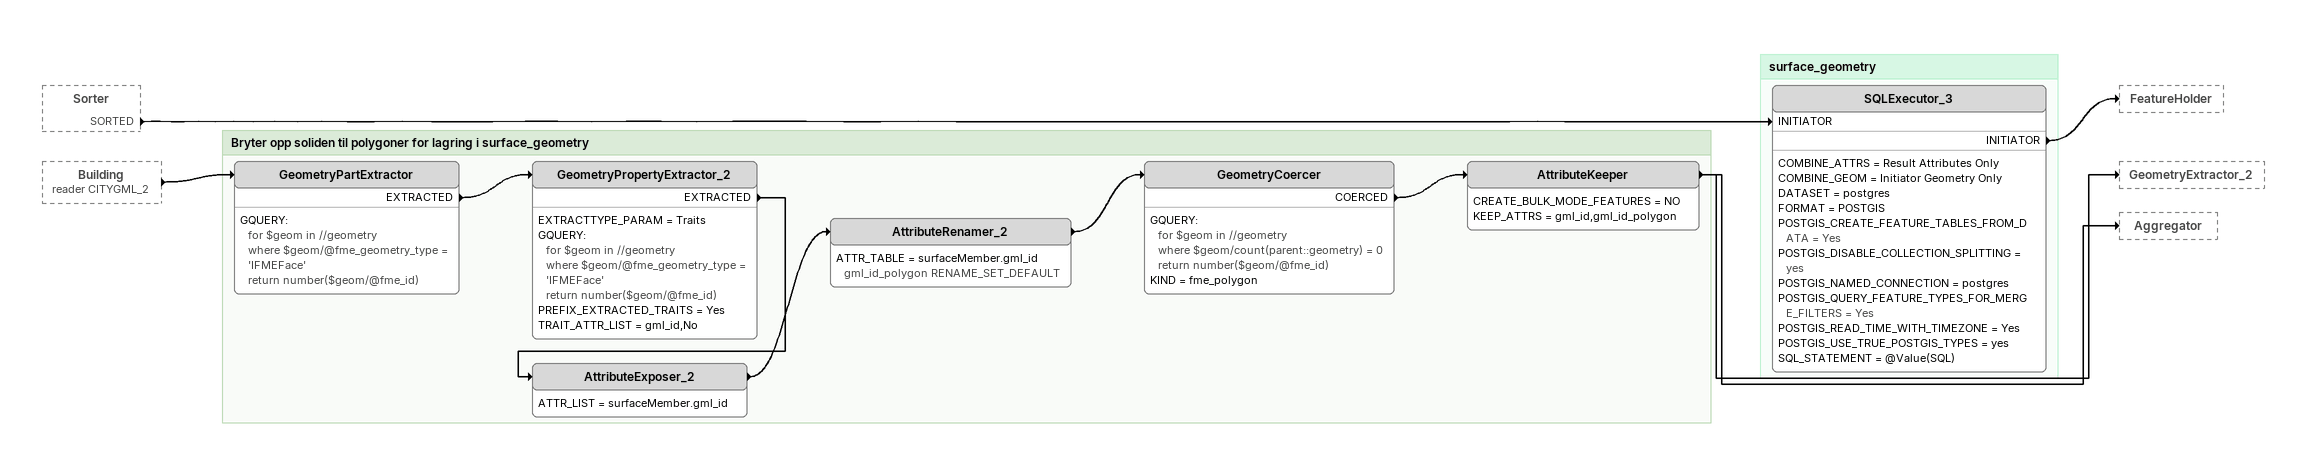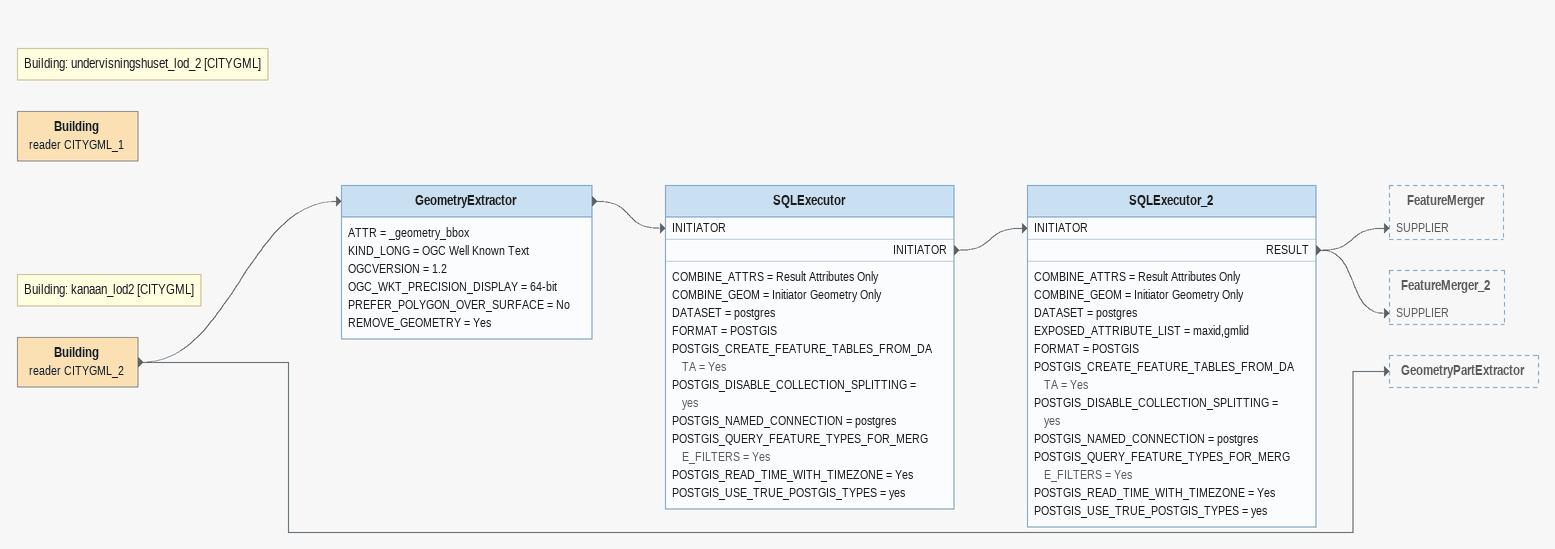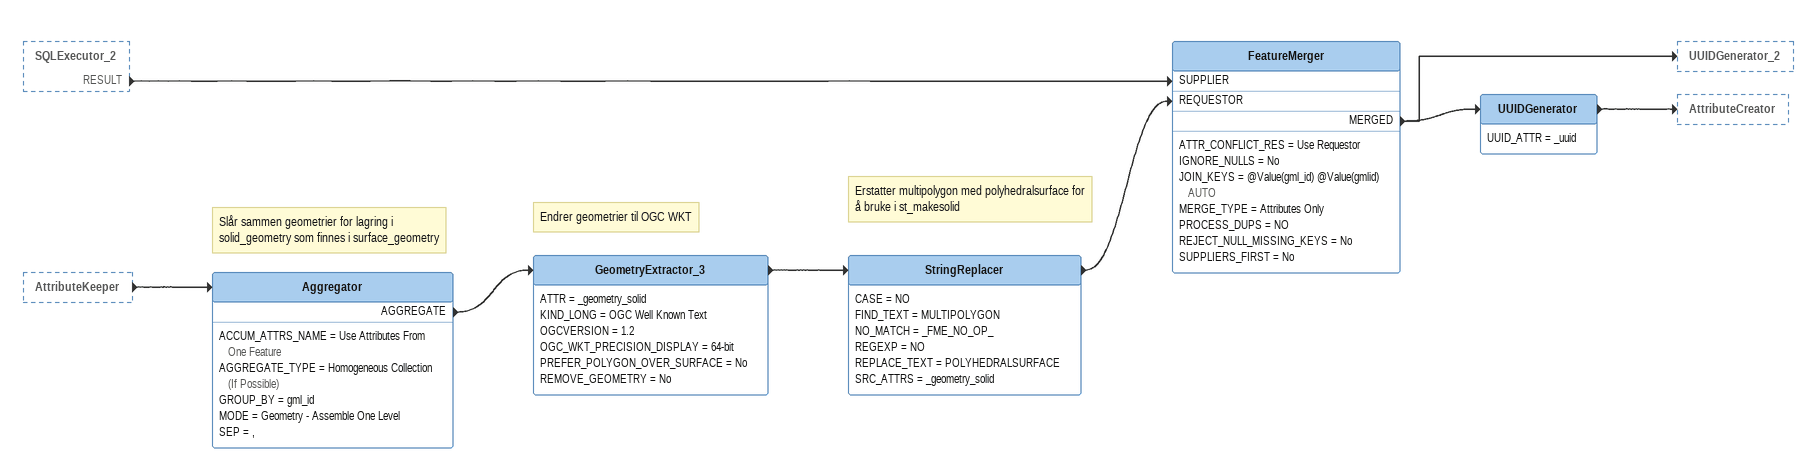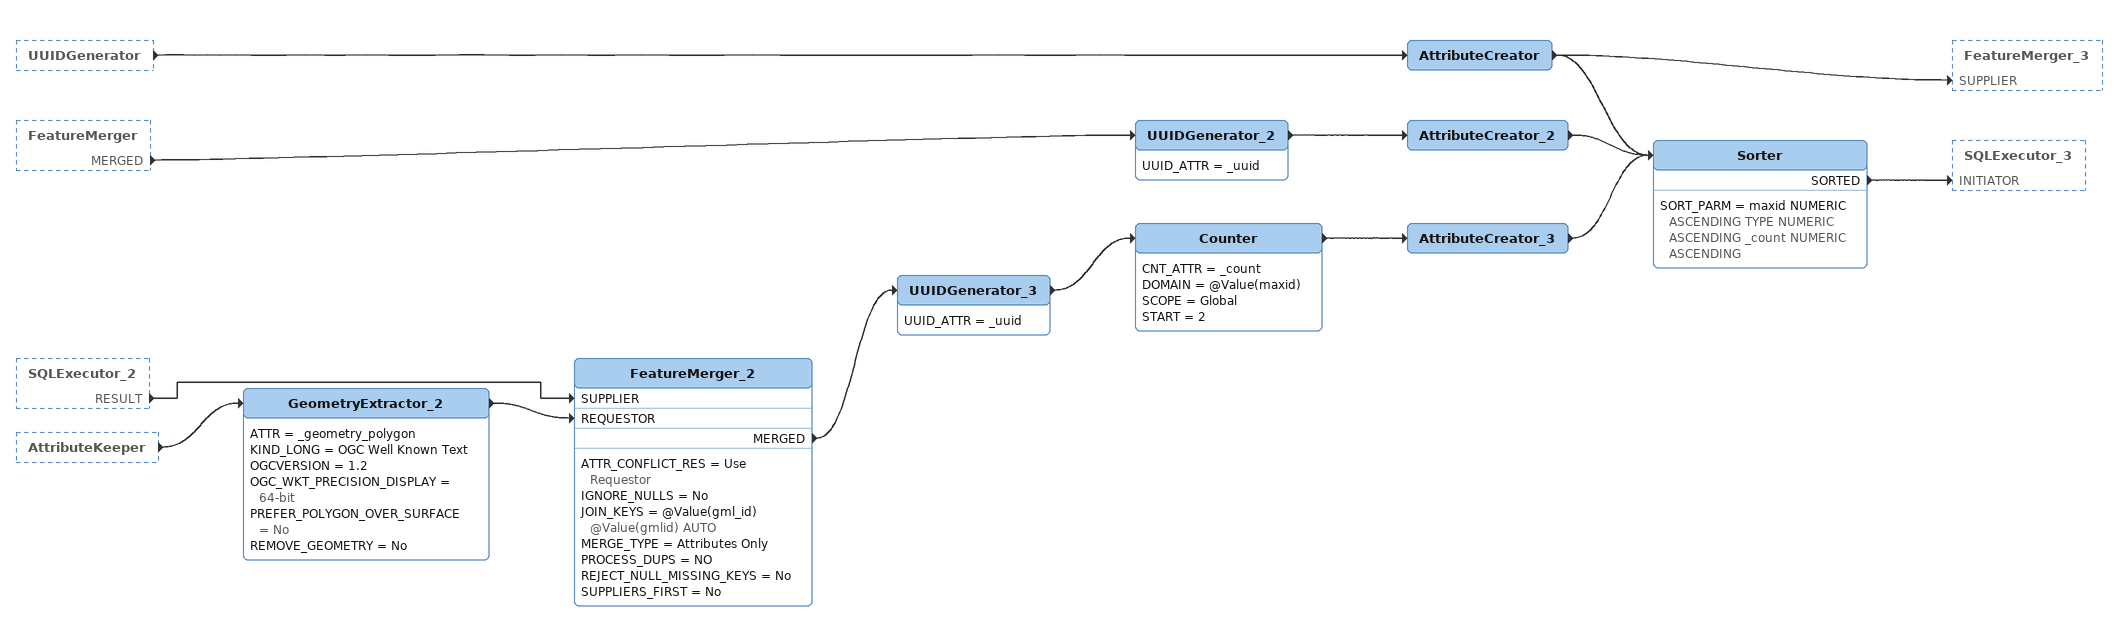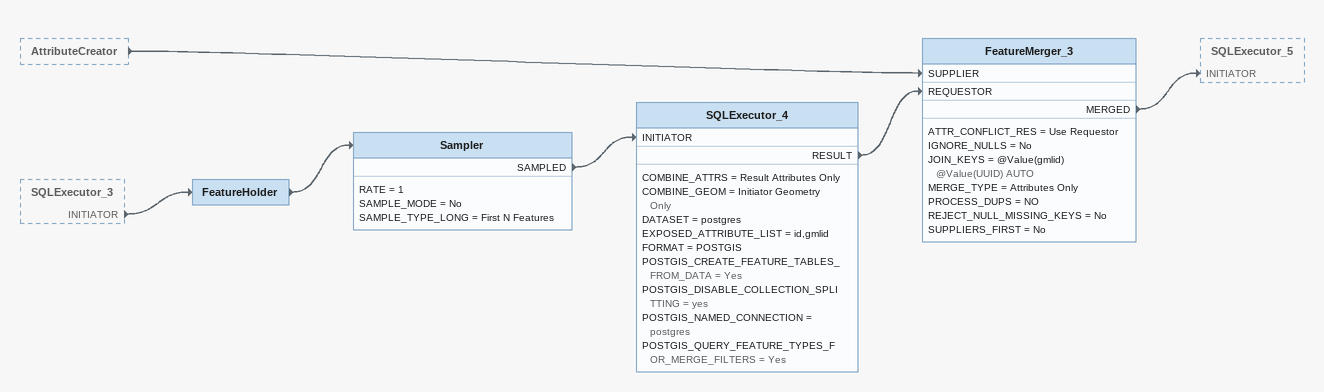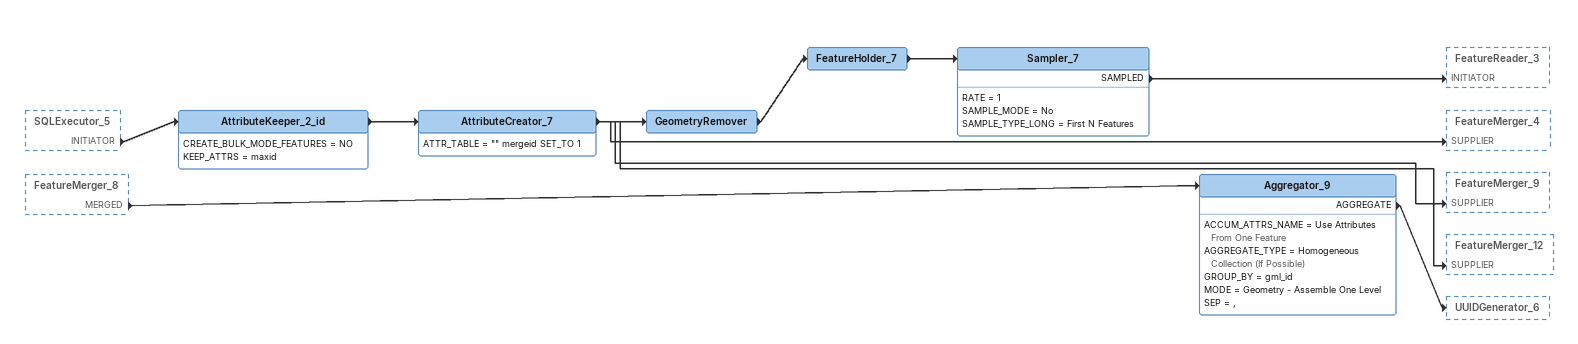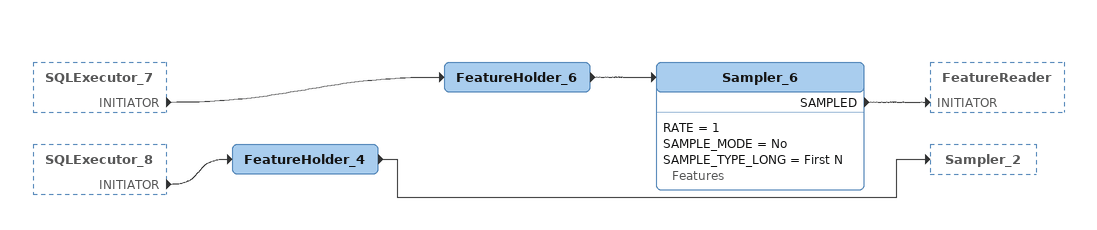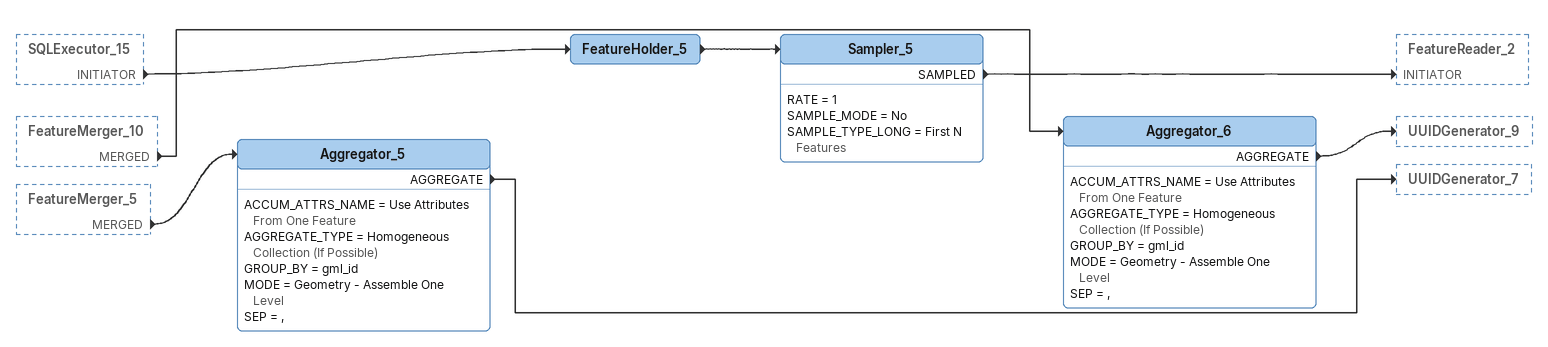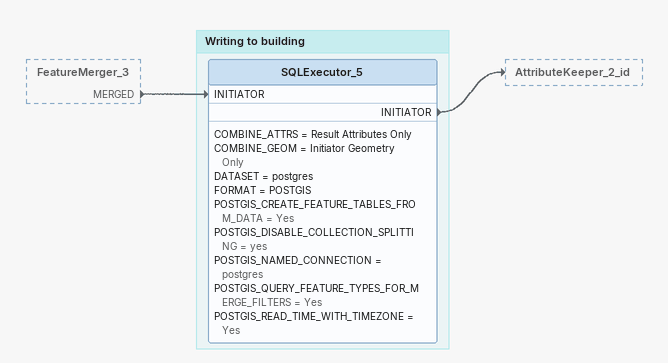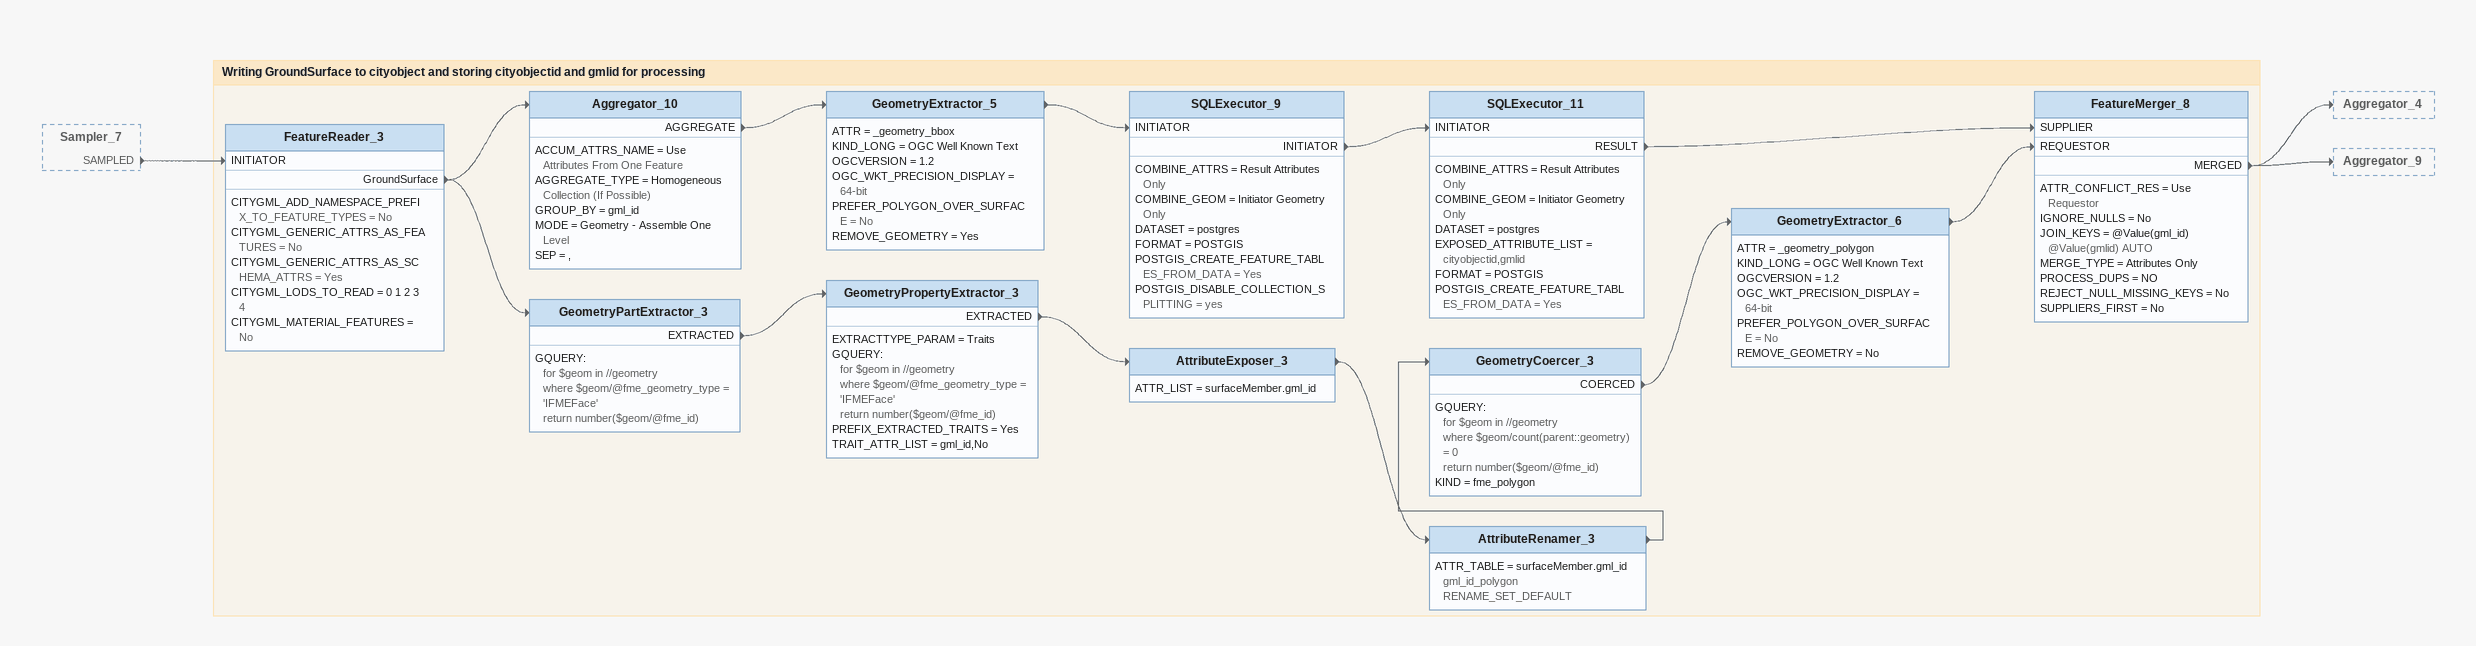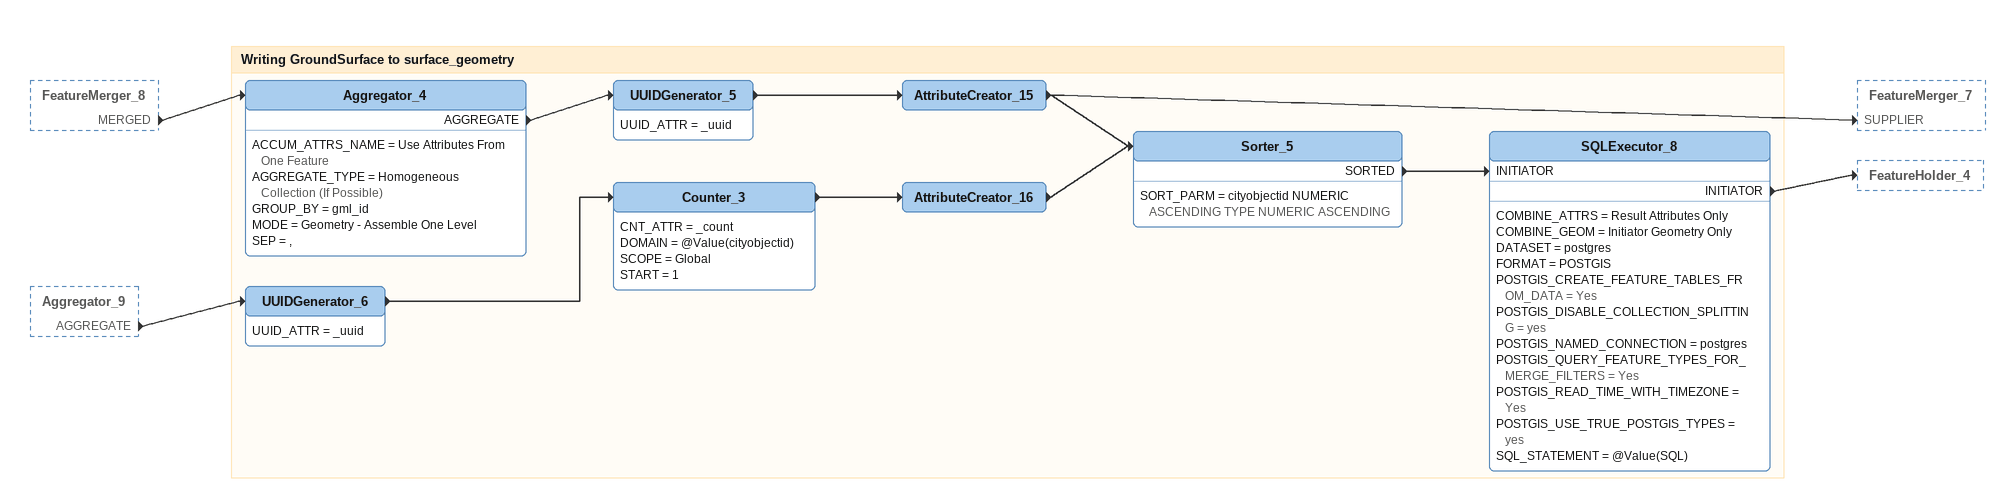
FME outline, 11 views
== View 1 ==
Sorter [outside]
    SORTED -> SQLExecutor_3 [INITIATOR]
Building (reader CITYGML_2) [outside]
    -> GeometryPartExtractor

Bookmark: Bryter opp soliden til polygoner for lagring i surface_geometry
GeometryPartExtractor
    GQUERY:
      for $geom in //geometry
      where $geom/@fme_geometry_type = 'IFMEFace'
      return number($geom/@fme_id)
    EXTRACTED -> GeometryPropertyExtractor_2
GeometryPropertyExtractor_2
    EXTRACTTYPE_PARAM = Traits
    GQUERY:
      for $geom in //geometry
      where $geom/@fme_geometry_type = 'IFMEFace'
      return number($geom/@fme_id)
    PREFIX_EXTRACTED_TRAITS = Yes
    TRAIT_ATTR_LIST = gml_id,No
    EXTRACTED -> AttributeExposer_2
AttributeExposer_2
    ATTR_LIST = surfaceMember.gml_id
    -> AttributeRenamer_2
AttributeRenamer_2
    ATTR_TABLE = surfaceMember.gml_id gml_id_polygon RENAME_SET_DEFAULT
    -> GeometryCoercer
GeometryCoercer
    GQUERY:
      for $geom in //geometry
      where $geom/count(parent::geometry) = 0
      return number($geom/@fme_id)
    KIND = fme_polygon
    COERCED -> AttributeKeeper
AttributeKeeper
    CREATE_BULK_MODE_FEATURES = NO
    KEEP_ATTRS = gml_id,gml_id_polygon
    -> GeometryExtractor_2
    -> Aggregator

Bookmark: surface_geometry
SQLExecutor_3
    COMBINE_ATTRS = Result Attributes Only
    COMBINE_GEOM = Initiator Geometry Only
    DATASET = postgres
    FORMAT = POSTGIS
    POSTGIS_CREATE_FEATURE_TABLES_FROM_DATA = Yes
    POSTGIS_DISABLE_COLLECTION_SPLITTING = yes
    POSTGIS_NAMED_CONNECTION = postgres
    POSTGIS_QUERY_FEATURE_TYPES_FOR_MERGE_FILTERS = Yes
    POSTGIS_READ_TIME_WITH_TIMEZONE = Yes
    POSTGIS_USE_TRUE_POSTGIS_TYPES = yes
    SQL_STATEMENT = @Value(SQL)
    INITIATOR -> FeatureHolder

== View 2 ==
Note: Building: undervisningshuset_lod_2 [CITYGML]
Building (reader CITYGML_1)
Note: Building: kanaan_lod2 [CITYGML]
Building (reader CITYGML_2)
    -> GeometryPartExtractor
    -> GeometryExtractor
GeometryExtractor
    ATTR = _geometry_bbox
    KIND_LONG = OGC Well Known Text
    OGCVERSION = 1.2
    OGC_WKT_PRECISION_DISPLAY = 64-bit
    PREFER_POLYGON_OVER_SURFACE = No
    REMOVE_GEOMETRY = Yes
    -> SQLExecutor [INITIATOR]
SQLExecutor
    COMBINE_ATTRS = Result Attributes Only
    COMBINE_GEOM = Initiator Geometry Only
    DATASET = postgres
    FORMAT = POSTGIS
    POSTGIS_CREATE_FEATURE_TABLES_FROM_DATA = Yes
    POSTGIS_DISABLE_COLLECTION_SPLITTING = yes
    POSTGIS_NAMED_CONNECTION = postgres
    POSTGIS_QUERY_FEATURE_TYPES_FOR_MERGE_FILTERS = Yes
    POSTGIS_READ_TIME_WITH_TIMEZONE = Yes
    POSTGIS_USE_TRUE_POSTGIS_TYPES = yes
    INITIATOR -> SQLExecutor_2 [INITIATOR]
SQLExecutor_2
    COMBINE_ATTRS = Result Attributes Only
    COMBINE_GEOM = Initiator Geometry Only
    DATASET = postgres
    EXPOSED_ATTRIBUTE_LIST = maxid,gmlid
    FORMAT = POSTGIS
    POSTGIS_CREATE_FEATURE_TABLES_FROM_DATA = Yes
    POSTGIS_DISABLE_COLLECTION_SPLITTING = yes
    POSTGIS_NAMED_CONNECTION = postgres
    POSTGIS_QUERY_FEATURE_TYPES_FOR_MERGE_FILTERS = Yes
    POSTGIS_READ_TIME_WITH_TIMEZONE = Yes
    POSTGIS_USE_TRUE_POSTGIS_TYPES = yes
    RESULT -> FeatureMerger [SUPPLIER]
    RESULT -> FeatureMerger_2 [SUPPLIER]

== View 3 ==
SQLExecutor_2 [outside]
    RESULT -> FeatureMerger [SUPPLIER]
AttributeKeeper [outside]
    -> Aggregator
Note: Slår sammen geometrier for lagring i solid_geometry som finnes i surface_geometry
Aggregator
    ACCUM_ATTRS_NAME = Use Attributes From One Feature
    AGGREGATE_TYPE = Homogeneous Collection (If Possible)
    GROUP_BY = gml_id
    MODE = Geometry - Assemble One Level
    SEP = ,
    AGGREGATE -> GeometryExtractor_3
Note: Endrer geometrier til OGC WKT
GeometryExtractor_3
    ATTR = _geometry_solid
    KIND_LONG = OGC Well Known Text
    OGCVERSION = 1.2
    OGC_WKT_PRECISION_DISPLAY = 64-bit
    PREFER_POLYGON_OVER_SURFACE = No
    REMOVE_GEOMETRY = No
    -> StringReplacer
Note: Erstatter multipolygon med polyhedralsurface for å bruke i st_makesolid
StringReplacer
    CASE = NO
    FIND_TEXT = MULTIPOLYGON
    NO_MATCH = _FME_NO_OP_
    REGEXP = NO
    REPLACE_TEXT = POLYHEDRALSURFACE
    SRC_ATTRS = _geometry_solid
    -> FeatureMerger [REQUESTOR]
FeatureMerger
    ATTR_CONFLICT_RES = Use Requestor
    IGNORE_NULLS = No
    JOIN_KEYS = @Value(gml_id) @Value(gmlid) AUTO
    MERGE_TYPE = Attributes Only
    PROCESS_DUPS = NO
    REJECT_NULL_MISSING_KEYS = No
    SUPPLIERS_FIRST = No
    MERGED -> UUIDGenerator
    MERGED -> UUIDGenerator_2
UUIDGenerator
    UUID_ATTR = _uuid
    -> AttributeCreator

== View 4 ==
UUIDGenerator [outside]
    -> AttributeCreator
FeatureMerger [outside]
    MERGED -> UUIDGenerator_2
SQLExecutor_2 [outside]
    RESULT -> FeatureMerger_2 [SUPPLIER]
AttributeKeeper [outside]
    -> GeometryExtractor_2
AttributeCreator
    -> Sorter
    -> FeatureMerger_3 [SUPPLIER]
UUIDGenerator_2
    UUID_ATTR = _uuid
    -> AttributeCreator_2
AttributeCreator_2
    -> Sorter
GeometryExtractor_2
    ATTR = _geometry_polygon
    KIND_LONG = OGC Well Known Text
    OGCVERSION = 1.2
    OGC_WKT_PRECISION_DISPLAY = 64-bit
    PREFER_POLYGON_OVER_SURFACE = No
    REMOVE_GEOMETRY = No
    -> FeatureMerger_2 [REQUESTOR]
FeatureMerger_2
    ATTR_CONFLICT_RES = Use Requestor
    IGNORE_NULLS = No
    JOIN_KEYS = @Value(gml_id) @Value(gmlid) AUTO
    MERGE_TYPE = Attributes Only
    PROCESS_DUPS = NO
    REJECT_NULL_MISSING_KEYS = No
    SUPPLIERS_FIRST = No
    MERGED -> UUIDGenerator_3
UUIDGenerator_3
    UUID_ATTR = _uuid
    -> Counter
Counter
    CNT_ATTR = _count
    DOMAIN = @Value(maxid)
    SCOPE = Global
    START = 2
    -> AttributeCreator_3
AttributeCreator_3
    -> Sorter
Sorter
    SORT_PARM = maxid NUMERIC ASCENDING TYPE NUMERIC ASCENDING _count NUMERIC ASCENDING
    SORTED -> SQLExecutor_3 [INITIATOR]

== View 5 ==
AttributeCreator [outside]
    -> FeatureMerger_3 [SUPPLIER]
SQLExecutor_3 [outside]
    INITIATOR -> FeatureHolder
FeatureHolder
    -> Sampler
Sampler
    RATE = 1
    SAMPLE_MODE = No
    SAMPLE_TYPE_LONG = First N Features
    SAMPLED -> SQLExecutor_4 [INITIATOR]
SQLExecutor_4
    COMBINE_ATTRS = Result Attributes Only
    COMBINE_GEOM = Initiator Geometry Only
    DATASET = postgres
    EXPOSED_ATTRIBUTE_LIST = id,gmlid
    FORMAT = POSTGIS
    POSTGIS_CREATE_FEATURE_TABLES_FROM_DATA = Yes
    POSTGIS_DISABLE_COLLECTION_SPLITTING = yes
    POSTGIS_NAMED_CONNECTION = postgres
    POSTGIS_QUERY_FEATURE_TYPES_FOR_MERGE_FILTERS = Yes
    RESULT -> FeatureMerger_3 [REQUESTOR]
FeatureMerger_3
    ATTR_CONFLICT_RES = Use Requestor
    IGNORE_NULLS = No
    JOIN_KEYS = @Value(gmlid) @Value(UUID) AUTO
    MERGE_TYPE = Attributes Only
    PROCESS_DUPS = NO
    REJECT_NULL_MISSING_KEYS = No
    SUPPLIERS_FIRST = No
    MERGED -> SQLExecutor_5 [INITIATOR]

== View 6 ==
SQLExecutor_5 [outside]
    INITIATOR -> AttributeKeeper_2_id
FeatureMerger_8 [outside]
    MERGED -> Aggregator_9
AttributeKeeper_2_id
    CREATE_BULK_MODE_FEATURES = NO
    KEEP_ATTRS = maxid
    -> AttributeCreator_7
AttributeCreator_7
    ATTR_TABLE = "" mergeid SET_TO 1
    -> GeometryRemover
    -> FeatureMerger_4 [SUPPLIER]
    -> FeatureMerger_9 [SUPPLIER]
    -> FeatureMerger_12 [SUPPLIER]
GeometryRemover
    -> FeatureHolder_7
FeatureHolder_7
    -> Sampler_7
Sampler_7
    RATE = 1
    SAMPLE_MODE = No
    SAMPLE_TYPE_LONG = First N Features
    SAMPLED -> FeatureReader_3 [INITIATOR]
Aggregator_9
    ACCUM_ATTRS_NAME = Use Attributes From One Feature
    AGGREGATE_TYPE = Homogeneous Collection (If Possible)
    GROUP_BY = gml_id
    MODE = Geometry - Assemble One Level
    SEP = ,
    AGGREGATE -> UUIDGenerator_6

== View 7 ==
SQLExecutor_7 [outside]
    INITIATOR -> FeatureHolder_6
SQLExecutor_8 [outside]
    INITIATOR -> FeatureHolder_4
FeatureHolder_4
    -> Sampler_2
FeatureHolder_6
    -> Sampler_6
Sampler_6
    RATE = 1
    SAMPLE_MODE = No
    SAMPLE_TYPE_LONG = First N Features
    SAMPLED -> FeatureReader [INITIATOR]

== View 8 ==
SQLExecutor_15 [outside]
    INITIATOR -> FeatureHolder_5
FeatureMerger_10 [outside]
    MERGED -> Aggregator_6
FeatureMerger_5 [outside]
    MERGED -> Aggregator_5
Aggregator_5
    ACCUM_ATTRS_NAME = Use Attributes From One Feature
    AGGREGATE_TYPE = Homogeneous Collection (If Possible)
    GROUP_BY = gml_id
    MODE = Geometry - Assemble One Level
    SEP = ,
    AGGREGATE -> UUIDGenerator_7
FeatureHolder_5
    -> Sampler_5
Sampler_5
    RATE = 1
    SAMPLE_MODE = No
    SAMPLE_TYPE_LONG = First N Features
    SAMPLED -> FeatureReader_2 [INITIATOR]
Aggregator_6
    ACCUM_ATTRS_NAME = Use Attributes From One Feature
    AGGREGATE_TYPE = Homogeneous Collection (If Possible)
    GROUP_BY = gml_id
    MODE = Geometry - Assemble One Level
    SEP = ,
    AGGREGATE -> UUIDGenerator_9

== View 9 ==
FeatureMerger_3 [outside]
    MERGED -> SQLExecutor_5 [INITIATOR]

Bookmark: Writing to building
SQLExecutor_5
    COMBINE_ATTRS = Result Attributes Only
    COMBINE_GEOM = Initiator Geometry Only
    DATASET = postgres
    FORMAT = POSTGIS
    POSTGIS_CREATE_FEATURE_TABLES_FROM_DATA = Yes
    POSTGIS_DISABLE_COLLECTION_SPLITTING = yes
    POSTGIS_NAMED_CONNECTION = postgres
    POSTGIS_QUERY_FEATURE_TYPES_FOR_MERGE_FILTERS = Yes
    POSTGIS_READ_TIME_WITH_TIMEZONE = Yes
    INITIATOR -> AttributeKeeper_2_id

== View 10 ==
Sampler_7 [outside]
    SAMPLED -> FeatureReader_3 [INITIATOR]

Bookmark: Writing GroundSurface to cityobject and storing cityobjectid and gmlid for processing
FeatureReader_3
    CITYGML_ADD_NAMESPACE_PREFIX_TO_FEATURE_TYPES = No
    CITYGML_GENERIC_ATTRS_AS_FEATURES = No
    CITYGML_GENERIC_ATTRS_AS_SCHEMA_ATTRS = Yes
    CITYGML_LODS_TO_READ = 0 1 2 3 4
    CITYGML_MATERIAL_FEATURES = No
    GroundSurface -> Aggregator_10
    GroundSurface -> GeometryPartExtractor_3
Aggregator_10
    ACCUM_ATTRS_NAME = Use Attributes From One Feature
    AGGREGATE_TYPE = Homogeneous Collection (If Possible)
    GROUP_BY = gml_id
    MODE = Geometry - Assemble One Level
    SEP = ,
    AGGREGATE -> GeometryExtractor_5
GeometryExtractor_5
    ATTR = _geometry_bbox
    KIND_LONG = OGC Well Known Text
    OGCVERSION = 1.2
    OGC_WKT_PRECISION_DISPLAY = 64-bit
    PREFER_POLYGON_OVER_SURFACE = No
    REMOVE_GEOMETRY = Yes
    -> SQLExecutor_9 [INITIATOR]
SQLExecutor_9
    COMBINE_ATTRS = Result Attributes Only
    COMBINE_GEOM = Initiator Geometry Only
    DATASET = postgres
    FORMAT = POSTGIS
    POSTGIS_CREATE_FEATURE_TABLES_FROM_DATA = Yes
    POSTGIS_DISABLE_COLLECTION_SPLITTING = yes
    INITIATOR -> SQLExecutor_11 [INITIATOR]
SQLExecutor_11
    COMBINE_ATTRS = Result Attributes Only
    COMBINE_GEOM = Initiator Geometry Only
    DATASET = postgres
    EXPOSED_ATTRIBUTE_LIST = cityobjectid,gmlid
    FORMAT = POSTGIS
    POSTGIS_CREATE_FEATURE_TABLES_FROM_DATA = Yes
    RESULT -> FeatureMerger_8 [SUPPLIER]
GeometryPartExtractor_3
    GQUERY:
      for $geom in //geometry
      where $geom/@fme_geometry_type = 'IFMEFace'
      return number($geom/@fme_id)
    EXTRACTED -> GeometryPropertyExtractor_3
GeometryPropertyExtractor_3
    EXTRACTTYPE_PARAM = Traits
    GQUERY:
      for $geom in //geometry
      where $geom/@fme_geometry_type = 'IFMEFace'
      return number($geom/@fme_id)
    PREFIX_EXTRACTED_TRAITS = Yes
    TRAIT_ATTR_LIST = gml_id,No
    EXTRACTED -> AttributeExposer_3
AttributeExposer_3
    ATTR_LIST = surfaceMember.gml_id
    -> AttributeRenamer_3
AttributeRenamer_3
    ATTR_TABLE = surfaceMember.gml_id gml_id_polygon RENAME_SET_DEFAULT
    -> GeometryCoercer_3
GeometryCoercer_3
    GQUERY:
      for $geom in //geometry
      where $geom/count(parent::geometry) = 0
      return number($geom/@fme_id)
    KIND = fme_polygon
    COERCED -> GeometryExtractor_6
GeometryExtractor_6
    ATTR = _geometry_polygon
    KIND_LONG = OGC Well Known Text
    OGCVERSION = 1.2
    OGC_WKT_PRECISION_DISPLAY = 64-bit
    PREFER_POLYGON_OVER_SURFACE = No
    REMOVE_GEOMETRY = No
    -> FeatureMerger_8 [REQUESTOR]
FeatureMerger_8
    ATTR_CONFLICT_RES = Use Requestor
    IGNORE_NULLS = No
    JOIN_KEYS = @Value(gml_id) @Value(gmlid) AUTO
    MERGE_TYPE = Attributes Only
    PROCESS_DUPS = NO
    REJECT_NULL_MISSING_KEYS = No
    SUPPLIERS_FIRST = No
    MERGED -> Aggregator_4
    MERGED -> Aggregator_9

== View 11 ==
FeatureMerger_8 [outside]
    MERGED -> Aggregator_4
Aggregator_9 [outside]
    AGGREGATE -> UUIDGenerator_6

Bookmark: Writing GroundSurface to surface_geometry
Aggregator_4
    ACCUM_ATTRS_NAME = Use Attributes From One Feature
    AGGREGATE_TYPE = Homogeneous Collection (If Possible)
    GROUP_BY = gml_id
    MODE = Geometry - Assemble One Level
    SEP = ,
    AGGREGATE -> UUIDGenerator_5
UUIDGenerator_5
    UUID_ATTR = _uuid
    -> AttributeCreator_15
AttributeCreator_15
    -> Sorter_5
    -> FeatureMerger_7 [SUPPLIER]
UUIDGenerator_6
    UUID_ATTR = _uuid
    -> Counter_3
Counter_3
    CNT_ATTR = _count
    DOMAIN = @Value(cityobjectid)
    SCOPE = Global
    START = 1
    -> AttributeCreator_16
AttributeCreator_16
    -> Sorter_5
Sorter_5
    SORT_PARM = cityobjectid NUMERIC ASCENDING TYPE NUMERIC ASCENDING
    SORTED -> SQLExecutor_8 [INITIATOR]
SQLExecutor_8
    COMBINE_ATTRS = Result Attributes Only
    COMBINE_GEOM = Initiator Geometry Only
    DATASET = postgres
    FORMAT = POSTGIS
    POSTGIS_CREATE_FEATURE_TABLES_FROM_DATA = Yes
    POSTGIS_DISABLE_COLLECTION_SPLITTING = yes
    POSTGIS_NAMED_CONNECTION = postgres
    POSTGIS_QUERY_FEATURE_TYPES_FOR_MERGE_FILTERS = Yes
    POSTGIS_READ_TIME_WITH_TIMEZONE = Yes
    POSTGIS_USE_TRUE_POSTGIS_TYPES = yes
    SQL_STATEMENT = @Value(SQL)
    INITIATOR -> FeatureHolder_4
